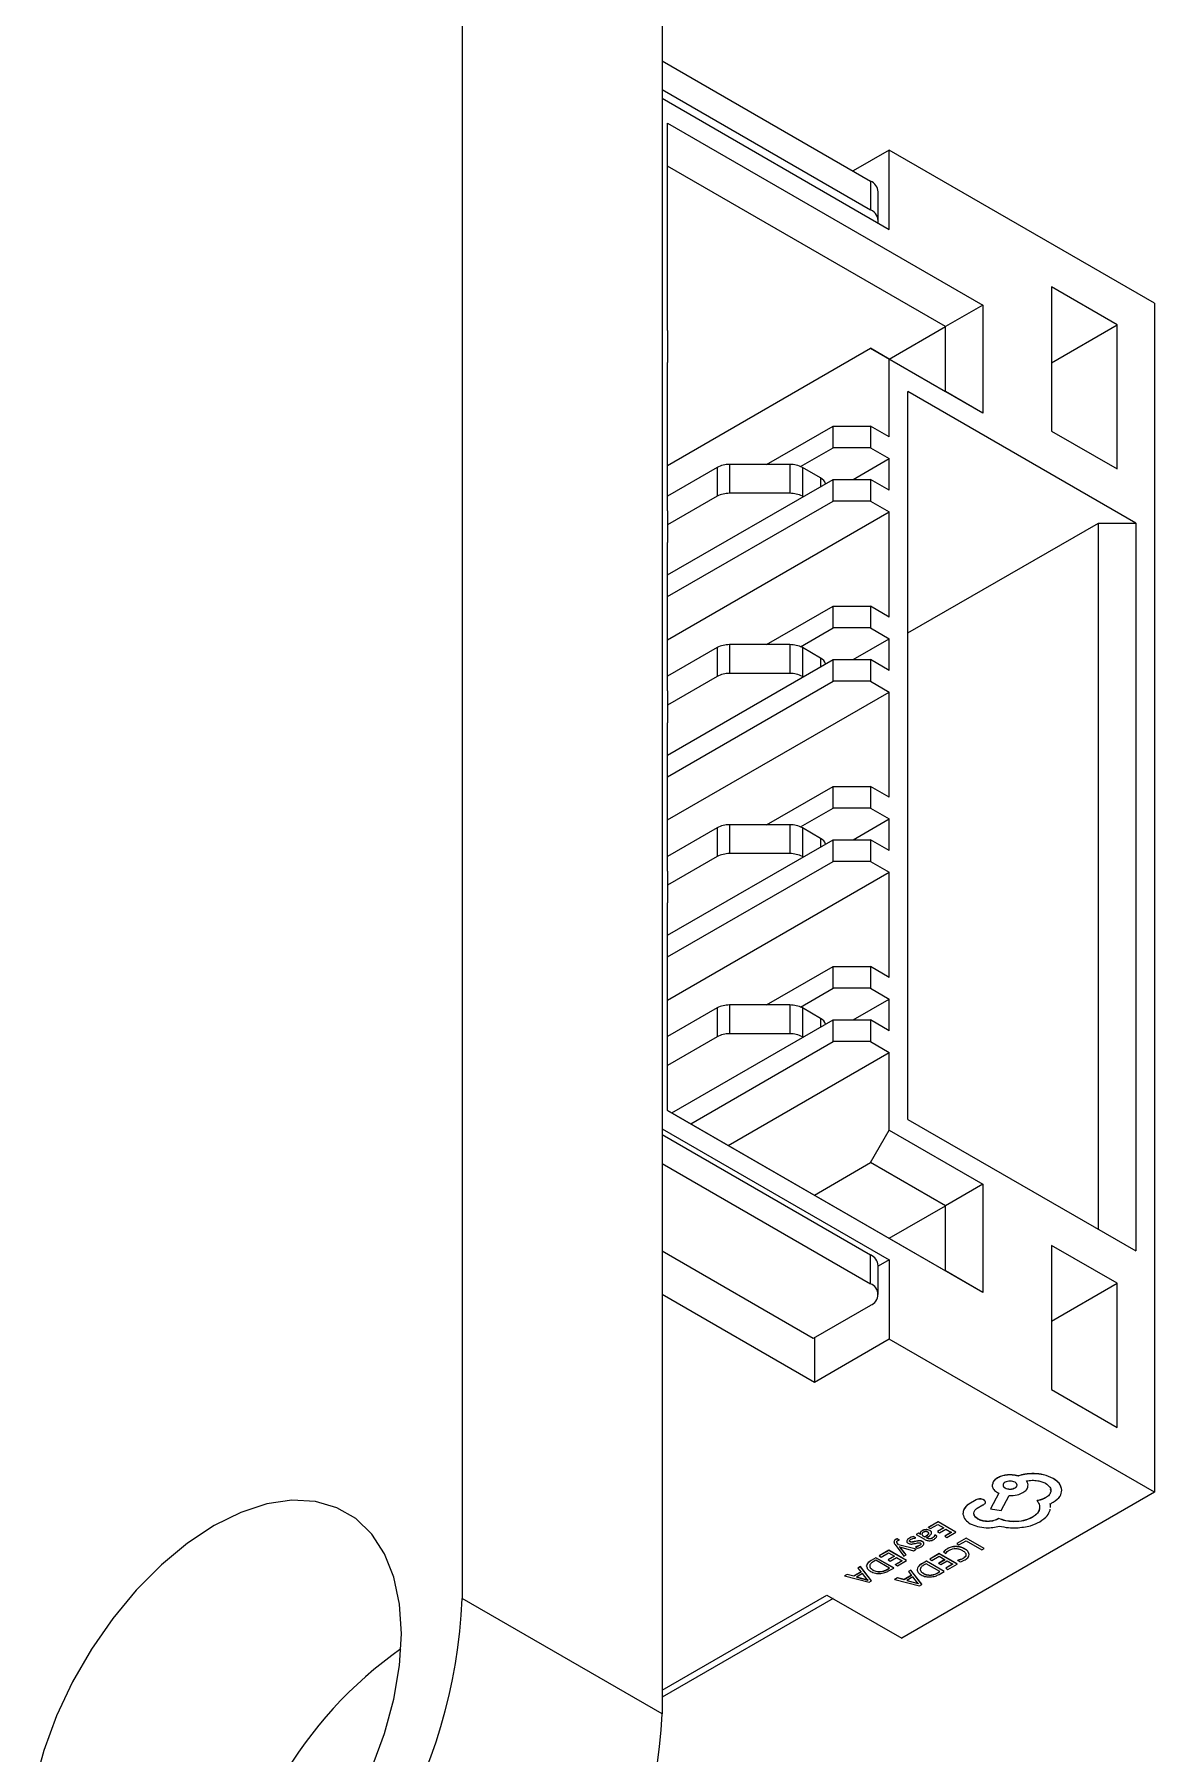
# Model space of a CAD drawing. Header units: millimetres. Extents: x 206 to 880, y 122 to 722.
# Drawn here: x 816.4 to 879.8, y 211.3 to 308.7 of the extents above; entities that cross this region are included whole.
import ezdxf

# ---------------------------------------------------------------- set-up
doc = ezdxf.new("R2010")
doc.units = ezdxf.units.MM

msp = doc.modelspace()

# ---------------------------------------------------------------- linework, layer by layer
at = {"color": 7, "linetype": 'Continuous', "lineweight": 25}
for p, q in [((840.624, 350.737), (840.624, 220.09)), ((851.938, 344.206), (851.938, 213.559)), ((851.938, 307.213), (863.745, 300.397)), ((851.938, 305.58), (863.745, 298.764)), ((851.938, 305.09), (864.805, 297.662)), ((852.254, 303.683), (870.108, 293.376)), ((852.254, 291.925), (852.254, 303.683)), ((864.805, 302.153), (862.754, 300.969)), ((864.805, 297.662), (864.805, 302.153)), ((879.831, 293.479), (864.805, 302.153)), ((867.987, 292.151), (852.254, 301.233)), ((863.745, 300.397), (863.745, 298.764)), ((864.184, 298.152), (864.184, 299.785)), ((877.71, 292.254), (873.998, 294.397)), ((873.998, 294.397), (873.998, 286.231)), ((870.108, 293.376), (867.987, 292.151)), ((870.108, 293.376), (870.108, 287.252)), ((879.831, 293.479), (879.831, 226.114)), ((873.998, 290.11), (877.71, 292.254)), ((877.71, 284.088), (877.71, 292.254)), ((852.254, 291.925), (852.254, 290.128)), ((864.805, 290.314), (867.987, 292.151)), ((867.987, 288.476), (867.987, 292.151)), ((852.254, 284.292), (863.745, 290.926)), ((864.805, 290.313), (863.745, 290.926)), ((863.745, 290.926), (867.987, 288.476)), ((864.805, 285.904), (864.805, 290.313)), ((870.108, 287.252), (864.805, 290.313)), ((852.254, 281.718), (852.254, 290.128)), ((865.866, 247.241), (865.866, 288.476)), ((878.771, 281.026), (865.866, 288.476)), ((870.108, 287.252), (867.987, 288.476)), ((857.857, 284.342), (861.623, 286.516)), ((861.623, 285.291), (861.623, 286.516)), ((861.623, 286.516), (863.745, 286.516)), ((863.745, 286.516), (863.745, 285.291)), ((864.805, 285.904), (863.745, 286.516)), ((873.998, 286.231), (877.71, 284.088)), ((859.778, 284.226), (861.623, 285.291)), ((863.745, 285.291), (861.623, 285.291)), ((862.754, 283.495), (864.805, 284.679)), ((863.745, 285.291), (864.805, 284.679)), ((864.805, 282.883), (864.805, 284.679)), ((855.055, 284.173), (852.254, 282.556)), ((852.254, 278.086), (861.623, 283.495)), ((855.055, 284.173), (855.055, 282.54)), ((855.762, 284.342), (855.762, 282.709)), ((859.176, 284.342), (855.762, 284.342)), ((859.176, 284.342), (859.176, 282.709)), ((859.883, 284.173), (859.883, 282.54)), ((860.916, 283.577), (859.883, 284.173)), ((860.916, 283.577), (860.916, 283.087)), ((861.623, 282.27), (861.623, 283.495)), ((861.623, 283.495), (863.745, 283.495)), ((863.745, 283.495), (863.745, 282.27)), ((864.805, 282.883), (863.745, 283.495)), ((855.055, 282.54), (852.254, 280.923)), ((859.176, 282.709), (855.762, 282.709)), ((859.926, 282.515), (859.883, 282.54)), ((852.254, 276.861), (861.623, 282.27)), ((852.254, 281.718), (852.254, 279.921)), ((852.254, 274.412), (864.805, 281.658)), ((863.745, 282.27), (861.623, 282.27)), ((863.745, 282.27), (864.805, 281.658)), ((864.805, 275.697), (864.805, 281.658)), ((865.866, 274.801), (876.649, 281.026)), ((876.649, 241.016), (876.649, 281.026)), ((876.649, 281.026), (878.771, 281.026)), ((878.771, 281.026), (878.771, 239.791)), ((852.254, 271.511), (852.254, 279.921)), ((857.857, 274.135), (861.623, 276.309)), ((861.623, 275.084), (861.623, 276.309)), ((861.623, 276.309), (863.745, 276.309)), ((863.745, 276.309), (863.745, 275.084)), ((864.805, 275.697), (863.745, 276.309)), ((859.778, 274.019), (861.623, 275.084)), ((863.745, 275.084), (861.623, 275.084)), ((863.745, 275.084), (864.805, 274.472)), ((855.055, 273.966), (852.254, 272.349)), ((855.055, 273.966), (855.055, 272.333)), ((855.762, 274.135), (855.762, 272.502)), ((859.176, 274.135), (855.762, 274.135)), ((859.176, 274.135), (859.176, 272.502)), ((859.883, 273.966), (859.883, 272.333)), ((860.916, 273.37), (859.883, 273.966)), ((862.754, 273.288), (864.805, 274.472)), ((864.805, 272.676), (864.805, 274.472)), ((852.254, 267.879), (861.623, 273.288)), ((860.916, 273.37), (860.916, 272.88)), ((861.623, 272.063), (861.623, 273.288)), ((861.623, 273.288), (863.745, 273.288)), ((863.745, 273.288), (863.745, 272.063)), ((864.805, 272.676), (863.745, 273.288)), ((855.055, 272.333), (852.254, 270.716)), ((852.254, 266.655), (861.623, 272.063)), ((859.176, 272.502), (855.762, 272.502)), ((859.926, 272.308), (859.883, 272.333)), ((863.745, 272.063), (861.623, 272.063)), ((863.745, 272.063), (864.805, 271.451)), ((852.254, 271.511), (852.254, 269.715)), ((852.254, 264.205), (864.805, 271.451)), ((864.805, 265.49), (864.805, 271.451)), ((852.254, 261.304), (852.254, 269.715)), ((857.857, 263.929), (861.623, 266.103)), ((861.623, 264.878), (861.623, 266.103)), ((861.623, 266.103), (863.745, 266.103)), ((863.745, 266.103), (863.745, 264.878)), ((864.805, 265.49), (863.745, 266.103)), ((859.778, 263.812), (861.623, 264.878)), ((863.745, 264.878), (861.623, 264.878)), ((862.754, 263.081), (864.805, 264.265)), ((863.745, 264.878), (864.805, 264.265)), ((864.805, 262.469), (864.805, 264.265)), ((855.055, 263.76), (852.254, 262.143)), ((852.254, 257.673), (861.623, 263.081)), ((855.055, 263.76), (855.055, 262.126)), ((855.762, 263.929), (855.762, 262.296)), ((859.176, 263.929), (855.762, 263.929)), ((859.176, 263.929), (859.176, 262.296)), ((859.883, 263.76), (859.883, 262.126)), ((860.916, 263.163), (859.883, 263.76)), ((860.916, 263.163), (860.916, 262.673)), ((861.623, 261.857), (861.623, 263.081)), ((861.623, 263.081), (863.745, 263.081)), ((863.745, 263.081), (863.745, 261.857)), ((864.805, 262.469), (863.745, 263.081)), ((855.055, 262.126), (852.254, 260.51)), ((859.176, 262.296), (855.762, 262.296)), ((859.926, 262.102), (859.883, 262.126)), ((852.254, 256.448), (861.623, 261.857)), ((852.254, 261.304), (852.254, 259.508)), ((852.254, 253.999), (864.805, 261.244)), ((863.745, 261.857), (861.623, 261.857)), ((863.745, 261.857), (864.805, 261.244)), ((864.805, 255.283), (864.805, 261.244)), ((852.254, 247.75), (852.254, 259.508)), ((857.857, 253.722), (861.623, 255.896)), ((861.623, 254.671), (861.623, 255.896)), ((861.623, 255.896), (863.745, 255.896)), ((863.745, 255.896), (863.745, 254.671)), ((864.805, 255.283), (863.745, 255.896)), ((859.778, 253.606), (861.623, 254.671)), ((863.745, 254.671), (861.623, 254.671)), ((863.745, 254.671), (864.805, 254.059)), ((855.055, 253.553), (852.254, 251.936)), ((855.055, 253.553), (855.055, 251.92)), ((855.762, 253.722), (855.762, 252.089)), ((859.176, 253.722), (855.762, 253.722)), ((859.176, 253.722), (859.176, 252.089)), ((859.883, 253.553), (859.883, 251.92)), ((860.916, 252.956), (859.883, 253.553)), ((862.754, 252.875), (864.805, 254.059)), ((864.805, 252.262), (864.805, 254.059)), ((852.5, 247.608), (861.623, 252.875)), ((860.916, 252.956), (860.916, 252.466)), ((861.623, 251.65), (861.623, 252.875)), ((861.623, 252.875), (863.745, 252.875)), ((863.745, 252.875), (863.745, 251.65)), ((864.805, 252.262), (863.745, 252.875)), ((855.055, 251.92), (852.254, 250.303)), ((853.561, 246.995), (861.623, 251.65)), ((859.176, 252.089), (855.762, 252.089)), ((859.926, 251.895), (859.883, 251.92)), ((863.745, 251.65), (861.623, 251.65)), ((863.745, 251.65), (864.805, 251.037)), ((855.682, 245.771), (864.805, 251.037)), ((864.805, 246.628), (864.805, 251.037)), ((870.108, 237.443), (852.254, 247.75)), ((852.254, 247.75), (867.987, 238.667)), ((851.938, 246.707), (864.805, 239.279)), ((863.745, 244.791), (864.805, 246.628)), ((864.805, 246.628), (870.108, 243.567)), ((865.866, 247.241), (878.771, 239.791)), ((851.938, 246.38), (863.745, 239.565)), ((851.938, 244.747), (863.745, 237.932)), ((860.562, 242.954), (863.745, 244.791)), ((867.987, 242.342), (863.745, 244.791)), ((870.108, 243.567), (867.987, 242.342)), ((870.108, 243.567), (870.108, 237.443)), ((864.805, 240.505), (867.987, 242.342)), ((867.987, 238.667), (867.987, 242.342)), ((860.492, 234.83), (851.938, 239.767)), ((877.71, 237.954), (873.998, 240.097)), ((873.998, 240.097), (873.998, 231.931)), ((863.745, 237.932), (863.745, 239.565)), ((864.805, 239.279), (864.184, 238.921)), ((864.184, 237.32), (864.184, 238.953)), ((864.805, 239.279), (864.805, 234.788)), ((870.108, 237.443), (867.987, 238.667)), ((873.998, 235.811), (877.71, 237.954)), ((877.71, 229.788), (877.71, 237.954)), ((860.563, 232.339), (851.938, 237.318)), ((863.745, 236.707), (860.492, 234.83)), ((860.563, 234.87), (860.563, 232.339)), ((864.805, 234.788), (860.563, 232.339)), ((879.831, 226.114), (864.805, 234.788)), ((873.998, 231.931), (877.71, 229.788)), ((870.932, 226.925), (870.932, 226.933)), ((872.099, 227.037), (872.099, 227.045)), ((873.015, 227.169), (873.015, 227.177)), ((879.831, 226.114), (865.512, 217.848)), ((871.001, 226.06), (870.532, 225.182)), ((871.004, 226.058), (870.532, 225.173)), ((870.932, 226.099), (871.004, 226.058)), ((871.927, 226.359), (871.927, 226.367)), ((874.096, 226.892), (874.096, 226.9)), ((874.575, 226.227), (874.575, 226.235)), ((869.73, 225.694), (869.308, 225.45)), ((869.73, 225.686), (869.308, 225.442)), ((869.308, 225.442), (869.308, 225.45)), ((869.73, 225.686), (869.73, 225.694)), ((869.787, 225.215), (870.109, 225.401)), ((870.159, 225.678), (870.159, 225.686)), ((870.532, 225.173), (870.532, 225.182)), ((870.532, 225.173), (871.133, 225.083)), ((871.133, 225.083), (871.591, 225.925)), ((873.173, 225.64), (873.173, 225.648)), ((873.659, 225.797), (873.659, 225.805)), ((873.917, 225.103), (873.924, 225.164)), ((867.571, 224.443), (867.029, 224.131)), ((867.571, 224.435), (867.029, 224.123)), ((867.029, 224.123), (867.029, 224.131)), ((867.029, 224.123), (867.144, 224.056)), ((867.144, 224.056), (867.555, 224.294)), ((867.887, 224.102), (867.534, 223.899)), ((867.894, 224.098), (867.534, 223.891)), ((867.555, 224.294), (867.894, 224.098)), ((867.571, 224.435), (867.571, 224.443)), ((868.577, 223.862), (867.571, 224.443)), ((868.577, 223.854), (867.571, 224.435)), ((867.649, 223.824), (868.009, 224.032)), ((868.009, 224.032), (868.332, 223.846)), ((869.83, 224.595), (869.83, 224.603)), ((871.004, 224.636), (870.947, 224.603)), ((871.004, 224.628), (870.947, 224.595)), ((870.947, 224.595), (870.947, 224.603)), ((871.004, 224.628), (871.004, 224.636)), ((872.901, 224.69), (872.901, 224.698)), ((865.136, 223.155), (865.638, 222.489)), ((865.163, 223.436), (865.163, 223.444)), ((865.253, 223.246), (865.253, 223.254)), ((865.328, 223.147), (865.253, 223.254)), ((865.328, 223.139), (865.253, 223.246)), ((865.254, 223.477), (865.254, 223.485)), ((865.367, 223.421), (865.254, 223.485)), ((865.367, 223.412), (865.254, 223.477)), ((865.328, 223.139), (865.328, 223.147)), ((866.328, 222.896), (865.328, 223.147)), ((866.328, 222.888), (865.328, 223.139)), ((865.367, 223.412), (865.367, 223.421)), ((865.796, 223.372), (865.794, 223.351)), ((865.796, 223.364), (865.794, 223.343)), ((865.796, 223.364), (865.796, 223.372)), ((865.948, 223.518), (865.948, 223.526)), ((865.987, 223.309), (865.987, 223.318)), ((866.088, 223.289), (866.088, 223.297)), ((866.185, 223.606), (866.185, 223.614)), ((866.315, 223.539), (866.185, 223.614)), ((866.315, 223.531), (866.185, 223.606)), ((866.284, 223.328), (866.284, 223.336)), ((866.315, 223.531), (866.315, 223.539)), ((866.457, 223.8), (866.331, 223.728)), ((866.457, 223.792), (866.331, 223.719)), ((866.331, 223.719), (866.331, 223.728)), ((866.331, 223.719), (866.793, 223.452)), ((866.457, 223.792), (866.457, 223.8)), ((866.568, 223.736), (866.457, 223.8)), ((866.568, 223.728), (866.457, 223.792)), ((866.525, 223.1), (866.525, 223.109)), ((866.535, 223.362), (866.535, 223.37)), ((866.571, 223.738), (866.568, 223.736)), ((866.568, 223.728), (866.568, 223.736)), ((866.571, 223.73), (866.568, 223.728)), ((866.656, 223.74), (866.656, 223.748)), ((866.664, 223.931), (866.664, 223.939)), ((866.684, 223.317), (866.684, 223.325)), ((866.749, 223.624), (866.749, 223.632)), ((866.749, 223.632), (866.818, 223.592)), ((866.749, 223.624), (866.818, 223.584)), ((866.818, 223.592), (866.963, 223.702)), ((866.818, 223.584), (866.963, 223.694)), ((866.818, 223.584), (866.818, 223.592)), ((866.886, 223.994), (866.886, 224.003)), ((866.914, 223.528), (867.097, 223.669)), ((866.963, 223.694), (866.963, 223.702)), ((867.041, 223.79), (867.041, 223.791)), ((867.101, 223.942), (867.101, 223.95)), ((867.236, 223.511), (867.236, 223.519)), ((867.384, 223.697), (867.384, 223.705)), ((867.507, 223.635), (867.384, 223.705)), ((867.507, 223.626), (867.384, 223.697)), ((867.507, 223.626), (867.507, 223.635)), ((867.534, 223.891), (867.534, 223.899)), ((867.534, 223.891), (867.649, 223.824)), ((868.324, 223.85), (867.943, 223.63)), ((868.332, 223.846), (867.943, 223.622)), ((867.943, 223.622), (867.943, 223.63)), ((867.943, 223.622), (868.059, 223.555)), ((868.059, 223.555), (868.577, 223.854)), ((868.577, 223.854), (868.577, 223.862)), ((868.587, 223.039), (868.587, 223.047)), ((869.168, 223.521), (868.637, 223.215)), ((869.168, 223.513), (868.637, 223.207)), ((868.637, 223.207), (868.637, 223.215)), ((868.637, 223.207), (868.751, 223.141)), ((868.751, 223.141), (869.152, 223.372)), ((869.152, 223.372), (870.044, 222.857)), ((869.168, 223.513), (869.168, 223.521)), ((870.174, 222.94), (869.168, 223.521)), ((870.174, 222.932), (869.168, 223.513)), ((864.051, 222.412), (863.774, 222.252)), ((864.051, 222.403), (863.774, 222.244)), ((863.774, 222.244), (863.774, 222.252)), ((864.036, 222.262), (863.89, 222.178)), ((864.812, 221.814), (864.036, 222.262)), ((864.051, 222.403), (864.051, 222.412)), ((865.058, 221.83), (864.051, 222.412)), ((865.058, 221.822), (864.051, 222.403)), ((864.783, 222.834), (864.241, 222.521)), ((864.783, 222.826), (864.241, 222.513)), ((864.241, 222.513), (864.241, 222.521)), ((864.241, 222.513), (864.356, 222.447)), ((864.356, 222.447), (864.768, 222.684)), ((865.099, 222.493), (864.746, 222.289)), ((865.106, 222.489), (864.746, 222.281)), ((864.746, 222.281), (864.746, 222.289)), ((864.746, 222.281), (864.861, 222.215)), ((864.768, 222.684), (865.106, 222.489)), ((864.783, 222.826), (864.783, 222.834)), ((865.789, 222.253), (864.783, 222.834)), ((865.789, 222.245), (864.783, 222.826)), ((864.861, 222.215), (865.221, 222.422)), ((865.537, 222.241), (865.155, 222.02)), ((865.544, 222.236), (865.155, 222.012)), ((865.221, 222.422), (865.544, 222.236)), ((865.271, 221.945), (865.789, 222.245)), ((865.38, 223.033), (865.384, 223.035)), ((865.384, 223.035), (865.458, 223.01)), ((865.423, 222.99), (865.423, 222.999)), ((865.768, 222.573), (865.423, 222.999)), ((865.768, 222.565), (865.423, 222.99)), ((865.458, 223.01), (866.187, 222.806)), ((865.638, 222.489), (865.768, 222.565)), ((865.768, 222.565), (865.768, 222.573)), ((865.789, 222.245), (865.789, 222.253)), ((866.187, 222.806), (866.328, 222.888)), ((866.29, 223.025), (866.29, 223.033)), ((866.29, 223.025), (866.412, 222.954)), ((866.328, 222.888), (866.328, 222.896)), ((866.909, 222.217), (866.632, 222.058)), ((866.909, 222.209), (866.632, 222.049)), ((866.894, 222.068), (866.747, 221.984)), ((867.67, 221.62), (866.894, 222.068)), ((866.909, 222.209), (866.909, 222.217)), ((867.915, 221.636), (866.909, 222.217)), ((867.915, 221.628), (866.909, 222.209)), ((867.64, 222.64), (867.099, 222.327)), ((867.64, 222.632), (867.099, 222.319)), ((867.099, 222.319), (867.099, 222.327)), ((867.099, 222.319), (867.214, 222.253)), ((867.214, 222.253), (867.625, 222.49)), ((867.957, 222.299), (867.604, 222.095)), ((867.964, 222.295), (867.604, 222.087)), ((867.604, 222.087), (867.604, 222.095)), ((867.604, 222.087), (867.719, 222.02)), ((867.625, 222.49), (867.964, 222.295)), ((867.64, 222.632), (867.64, 222.64)), ((868.647, 222.059), (867.64, 222.64)), ((868.647, 222.05), (867.64, 222.632)), ((867.719, 222.02), (868.079, 222.228)), ((867.883, 222.724), (867.883, 222.732)), ((867.883, 222.724), (868.008, 222.652)), ((868.079, 222.228), (868.401, 222.042)), ((868.104, 222.919), (868.104, 222.927)), ((868.688, 222.259), (868.688, 222.267)), ((868.688, 222.259), (868.824, 222.181)), ((868.985, 222.362), (868.985, 222.37)), ((869.08, 222.903), (869.08, 222.912)), ((869.326, 222.594), (869.326, 222.602)), ((870.044, 222.857), (870.174, 222.932)), ((870.174, 222.932), (870.174, 222.94)), ((862.413, 221.466), (862.27, 221.383)), ((862.413, 221.458), (862.27, 221.375)), ((862.27, 221.375), (862.27, 221.383)), ((862.27, 221.375), (863.66, 221.015)), ((862.413, 221.458), (862.413, 221.466)), ((862.792, 221.367), (862.413, 221.466)), ((862.792, 221.358), (862.413, 221.458)), ((863.206, 221.606), (862.792, 221.367)), ((863.211, 221.6), (862.792, 221.358)), ((862.792, 221.358), (862.792, 221.367)), ((863.283, 221.511), (862.945, 221.316)), ((862.945, 221.316), (863.516, 221.162)), ((862.955, 221.321), (863.516, 221.17)), ((863.176, 221.906), (863.032, 221.823)), ((863.176, 221.898), (863.032, 221.815)), ((863.032, 221.815), (863.032, 221.823)), ((863.032, 221.815), (863.211, 221.6)), ((863.176, 221.898), (863.176, 221.906)), ((863.799, 221.104), (863.176, 221.906)), ((863.799, 221.096), (863.176, 221.898)), ((863.551, 221.182), (863.283, 221.511)), ((863.516, 221.162), (863.516, 221.17)), ((863.524, 221.937), (863.524, 221.945)), ((863.602, 221.13), (863.602, 221.135)), ((863.602, 221.13), (863.605, 221.132)), ((863.66, 221.015), (863.799, 221.096)), ((863.799, 221.096), (863.799, 221.104)), ((863.881, 221.713), (863.881, 221.721)), ((864.275, 221.613), (864.275, 221.621)), ((864.66, 221.734), (864.805, 221.818)), ((864.66, 221.726), (864.812, 221.814)), ((864.66, 221.726), (864.66, 221.734)), ((864.771, 221.657), (865.058, 221.822)), ((865.058, 221.822), (865.058, 221.83)), ((865.271, 221.272), (865.128, 221.189)), ((865.271, 221.264), (865.128, 221.181)), ((865.128, 221.181), (865.128, 221.189)), ((865.128, 221.181), (866.518, 220.821)), ((865.155, 222.012), (865.155, 222.02)), ((865.155, 222.012), (865.271, 221.945)), ((865.271, 221.264), (865.271, 221.272)), ((865.649, 221.172), (865.271, 221.272)), ((865.649, 221.164), (865.271, 221.264)), ((866.064, 221.412), (865.649, 221.172)), ((866.068, 221.406), (865.649, 221.164)), ((865.649, 221.164), (865.649, 221.172)), ((866.141, 221.317), (865.803, 221.122)), ((865.803, 221.122), (866.374, 220.968)), ((865.813, 221.127), (866.374, 220.976)), ((866.033, 221.712), (865.89, 221.629)), ((866.033, 221.704), (865.89, 221.621)), ((865.89, 221.621), (865.89, 221.629)), ((865.89, 221.621), (866.068, 221.406)), ((866.033, 221.704), (866.033, 221.712)), ((866.657, 220.91), (866.033, 221.712)), ((866.657, 220.901), (866.033, 221.704)), ((866.409, 220.988), (866.141, 221.317)), ((866.382, 221.742), (866.382, 221.751)), ((866.632, 222.049), (866.632, 222.058)), ((866.738, 221.519), (866.738, 221.527)), ((867.132, 221.419), (867.132, 221.427)), ((867.518, 221.54), (867.663, 221.624)), ((867.518, 221.532), (867.67, 221.62)), ((867.518, 221.532), (867.518, 221.54)), ((867.628, 221.462), (867.915, 221.628)), ((867.915, 221.628), (867.915, 221.636)), ((868.394, 222.046), (868.013, 221.826)), ((868.401, 222.042), (868.013, 221.818)), ((868.013, 221.818), (868.013, 221.826)), ((868.013, 221.818), (868.128, 221.751)), ((868.128, 221.751), (868.647, 222.05)), ((868.647, 222.05), (868.647, 222.059)), ((851.938, 214.91), (861.27, 220.297)), ((861.27, 220.297), (865.512, 217.848)), ((866.374, 220.968), (866.374, 220.976)), ((866.46, 220.936), (866.46, 220.941)), ((866.46, 220.936), (866.463, 220.938)), ((866.518, 220.821), (866.657, 220.901)), ((866.657, 220.901), (866.657, 220.91)), ((851.938, 213.559), (840.624, 220.09)), ((861.623, 220.093), (851.938, 214.503))]:
    msp.add_line(p, q, dxfattribs=at)
at = {"color": 7, "linetype": 'Continuous', "lineweight": 25, "flags": 128}
for points in [[(837.178, 218.101), (837.07, 219.782), (836.749, 221.304), (836.22, 222.636), (835.495, 223.751), (834.588, 224.626), (833.518, 225.244), (832.306, 225.592), (830.978, 225.663), (829.56, 225.455), (828.081, 224.973), (826.572, 224.226), (825.062, 223.23), (823.583, 222.005), (822.166, 220.575), (820.837, 218.971), (819.626, 217.225), (818.556, 215.371), (817.649, 213.449), (816.924, 211.496), (816.395, 209.553)], [(835.495, 210.507), (836.22, 212.459), (836.749, 214.402), (837.07, 216.295), (837.178, 218.101)]]:
    msp.add_lwpolyline(points, dxfattribs=at)
at = {"color": 7, "linetype": 'Continuous', "lineweight": 25}
for centre, radius, start, end in [((863.433, 299.71), 0.754, 5.6948, 65.62534), ((863.493, 298.129), 0.684, 351.63345, 68.36633), ((855.733, 282.9), 1.443, 88.8559, 118.04024), ((859.205, 282.9), 1.443, 61.95976, 91.1441), ((860.685, 283.091), 0.538, 17.2097, 64.55298), ((855.733, 281.266), 1.443, 88.8559, 118.04024), ((859.205, 281.266), 1.443, 61.95976, 91.1441), ((855.733, 272.693), 1.443, 88.8559, 118.04024), ((859.205, 272.693), 1.443, 61.95976, 91.1441), ((860.685, 272.884), 0.538, 17.2097, 64.55298), ((855.733, 271.06), 1.443, 88.8559, 118.04024), ((859.205, 271.06), 1.443, 61.95976, 91.1441), ((855.733, 262.486), 1.443, 88.8559, 118.04024), ((859.205, 262.486), 1.443, 61.95976, 91.1441), ((860.685, 262.677), 0.538, 17.2097, 64.55298), ((855.733, 260.853), 1.443, 88.8559, 118.04024), ((859.205, 260.853), 1.443, 61.95976, 91.1441), ((855.733, 252.279), 1.443, 88.8559, 118.04024), ((859.205, 252.279), 1.443, 61.95976, 91.1441), ((860.685, 252.47), 0.538, 17.2097, 64.55298), ((855.733, 250.646), 1.443, 88.8559, 118.04024), ((859.205, 250.646), 1.443, 61.95976, 91.1441), ((863.433, 238.878), 0.754, 5.6948, 65.62534), ((863.512, 237.32), 0.655, 290.78342, 69.21658), ((810.115, 221.479), 30.541, 302.60548, 357.39452), ((850.572, 198.123), 23.358, 125.06229, 174.94308), ((821.429, 214.947), 30.541, 302.60548, 357.39452)]:
    msp.add_arc(centre, radius, start, end, dxfattribs=at)
for points, knots in [([(870.932, 226.933), (870.832, 226.865), (870.687, 226.767), (870.675, 226.642), (870.671, 226.604)], [0, 0, 0, 0, 0.697515, 1, 1, 1, 1]), ([(872.099, 227.045), (871.989, 227.069), (871.77, 227.118), (871.437, 227.102), (871.149, 227.04), (871.005, 226.969), (870.932, 226.933)], [0, 0, 0, 0, 0.277909, 0.553175, 0.772919, 1, 1, 1, 1]), ([(872.099, 227.037), (871.989, 227.061), (871.77, 227.11), (871.437, 227.094), (871.149, 227.032), (871.005, 226.961), (870.932, 226.925)], [0, 0, 0, 0, 0.277909, 0.553175, 0.772919, 1, 1, 1, 1]), ([(873.015, 227.177), (872.834, 227.173), (872.511, 227.167), (872.225, 227.082), (872.099, 227.045)], [0, 0, 0, 0, 0.560871, 1, 1, 1, 1]), ([(873.015, 227.169), (872.834, 227.165), (872.511, 227.158), (872.225, 227.074), (872.099, 227.037)], [0, 0, 0, 0, 0.560871, 1, 1, 1, 1]), ([(874.096, 226.9), (873.917, 226.983), (873.598, 227.131), (873.194, 227.163), (873.015, 227.177)], [0, 0, 0, 0, 0.557939, 1, 1, 1, 1]), ([(874.096, 226.892), (873.917, 226.975), (873.598, 227.123), (873.194, 227.155), (873.015, 227.169)], [0, 0, 0, 0, 0.557939, 1, 1, 1, 1]), ([(870.932, 226.925), (870.84, 226.856), (870.658, 226.719), (870.617, 226.474), (870.708, 226.258), (870.857, 226.153), (870.932, 226.099)], [0, 0, 0, 0, 0.283316, 0.558049, 0.775434, 1, 1, 1, 1]), ([(871.261, 226.551), (871.258, 226.543), (871.244, 226.506), (871.277, 226.439), (871.362, 226.363), (871.496, 226.312), (871.65, 226.295), (871.806, 226.312), (871.886, 226.349), (871.927, 226.367)], [0, 0, 0, 0, 0.043042, 0.199817, 0.360158, 0.52514, 0.682884, 0.839659, 1, 1, 1, 1]), ([(871.369, 226.682), (871.336, 226.657), (871.27, 226.61), (871.244, 226.519), (871.274, 226.431), (871.362, 226.354), (871.496, 226.303), (871.65, 226.287), (871.806, 226.304), (871.886, 226.341), (871.927, 226.359)], [0, 0, 0, 0, 0.128923, 0.252192, 0.374703, 0.5, 0.628924, 0.752192, 0.874703, 1, 1, 1, 1]), ([(871.927, 226.359), (871.96, 226.383), (872.024, 226.43), (872.052, 226.519), (872.024, 226.608), (871.935, 226.686), (871.801, 226.737), (871.646, 226.754), (871.491, 226.737), (871.41, 226.7), (871.369, 226.682)], [0, 0, 0, 0, 0.125297, 0.247808, 0.371076, 0.5, 0.628924, 0.752192, 0.874703, 1, 1, 1, 1]), ([(871.591, 225.925), (871.752, 225.93), (872.045, 225.94), (872.269, 226.047), (872.371, 226.095)], [0, 0, 0, 0, 0.54889, 1, 1, 1, 1]), ([(871.927, 226.367), (871.959, 226.391), (872.021, 226.437), (872.052, 226.506), (872.038, 226.543), (872.035, 226.551)], [0, 0, 0, 0, 0.445196, 0.880491, 1, 1, 1, 1]), ([(872.371, 226.095), (872.446, 226.148), (872.594, 226.253), (872.671, 226.439), (872.665, 226.61), (872.603, 226.707), (872.571, 226.756)], [0, 0, 0, 0, 0.28669, 0.564822, 0.782131, 1, 1, 1, 1]), ([(872.571, 226.756), (872.676, 226.773), (872.886, 226.806), (873.192, 226.784), (873.458, 226.723), (873.592, 226.657), (873.659, 226.624)], [0, 0, 0, 0, 0.276785, 0.552833, 0.772739, 1, 1, 1, 1]), ([(872.651, 226.602), (872.651, 226.606), (872.649, 226.663), (872.608, 226.716), (872.571, 226.764)], [0, 0, 0, 0, 0.08441, 1, 1, 1, 1]), ([(873.659, 226.624), (873.752, 226.554), (873.934, 226.417), (873.975, 226.173), (873.883, 225.956), (873.735, 225.851), (873.659, 225.797)], [0, 0, 0, 0, 0.283316, 0.558049, 0.775434, 1, 1, 1, 1]), ([(873.921, 226.302), (873.936, 226.256), (873.973, 226.145), (873.879, 225.964), (873.733, 225.859), (873.659, 225.805)], [0, 0, 0, 0, 0.255749, 0.621829, 1, 1, 1, 1]), ([(874.575, 226.235), (874.547, 226.374), (874.496, 226.624), (874.219, 226.816), (874.096, 226.9)], [0, 0, 0, 0, 0.557202, 1, 1, 1, 1]), ([(874.575, 226.227), (874.547, 226.366), (874.496, 226.616), (874.219, 226.807), (874.096, 226.892)], [0, 0, 0, 0, 0.557202, 1, 1, 1, 1]), ([(874.096, 225.554), (874.248, 225.664), (874.521, 225.864), (874.559, 226.115), (874.575, 226.227)], [0, 0, 0, 0, 0.556227, 1, 1, 1, 1]), ([(869.308, 225.45), (869.197, 225.355), (868.999, 225.183), (868.985, 224.979), (868.978, 224.888)], [0, 0, 0, 0, 0.557617, 1, 1, 1, 1]), ([(869.308, 225.442), (869.197, 225.347), (868.999, 225.175), (868.985, 224.971), (868.978, 224.88)], [0, 0, 0, 0, 0.557617, 1, 1, 1, 1]), ([(869.83, 224.595), (869.76, 224.646), (869.623, 224.747), (869.58, 224.928), (869.634, 225.09), (869.736, 225.173), (869.787, 225.215)], [0, 0, 0, 0, 0.283961, 0.558121, 0.774973, 1, 1, 1, 1]), ([(870.159, 225.686), (870.124, 225.701), (870.053, 225.733), (869.928, 225.741), (869.815, 225.729), (869.759, 225.706), (869.73, 225.694)], [0, 0, 0, 0, 0.281447, 0.55884, 0.777519, 1, 1, 1, 1]), ([(870.159, 225.678), (870.124, 225.693), (870.053, 225.724), (869.928, 225.733), (869.815, 225.721), (869.759, 225.698), (869.73, 225.686)], [0, 0, 0, 0, 0.281447, 0.55884, 0.777519, 1, 1, 1, 1]), ([(870.109, 225.401), (870.119, 225.404), (870.136, 225.411), (870.152, 225.418), (870.159, 225.421)], [0, 0, 0, 0, 0.560796, 1, 1, 1, 1]), ([(870.242, 225.539), (870.246, 225.551), (870.256, 225.583), (870.227, 225.637), (870.182, 225.669), (870.159, 225.686)], [0, 0, 0, 0, 0.22285, 0.605536, 1, 1, 1, 1]), ([(870.159, 225.421), (870.188, 225.443), (870.244, 225.485), (870.257, 225.561), (870.229, 225.628), (870.183, 225.661), (870.159, 225.678)], [0, 0, 0, 0, 0.283042, 0.558142, 0.775723, 1, 1, 1, 1]), ([(873.173, 225.64), (873.231, 225.551), (873.347, 225.372), (873.312, 225.103), (873.163, 224.867), (872.989, 224.75), (872.901, 224.69)], [0, 0, 0, 0, 0.277461, 0.551779, 0.771142, 1, 1, 1, 1]), ([(873.311, 225.366), (873.314, 225.275), (873.318, 225.108), (873.161, 224.875), (872.989, 224.758), (872.901, 224.698)], [0, 0, 0, 0, 0.371537, 0.679111, 1, 1, 1, 1]), ([(873.659, 225.805), (873.576, 225.765), (873.431, 225.695), (873.25, 225.663), (873.173, 225.648)], [0, 0, 0, 0, 0.569438, 1, 1, 1, 1]), ([(873.659, 225.797), (873.576, 225.757), (873.431, 225.687), (873.25, 225.654), (873.173, 225.64)], [0, 0, 0, 0, 0.569438, 1, 1, 1, 1]), ([(873.337, 224.446), (873.494, 224.556), (873.774, 224.75), (873.874, 224.996), (873.917, 225.103)], [0, 0, 0, 0, 0.56138, 1, 1, 1, 1]), ([(873.917, 225.467), (873.952, 225.482), (874.014, 225.509), (874.071, 225.54), (874.096, 225.554)], [0, 0, 0, 0, 0.560098, 1, 1, 1, 1]), ([(873.934, 225.255), (873.937, 225.275), (873.948, 225.348), (873.93, 225.421), (873.917, 225.475)], [0, 0, 0, 0, 0.263818, 1, 1, 1, 1]), ([(873.934, 225.247), (873.937, 225.267), (873.948, 225.34), (873.93, 225.413), (873.917, 225.467)], [0, 0, 0, 0, 0.263818, 1, 1, 1, 1]), ([(868.978, 224.88), (869.009, 224.765), (869.062, 224.561), (869.292, 224.404), (869.394, 224.335)], [0, 0, 0, 0, 0.560121, 1, 1, 1, 1]), ([(869.394, 224.335), (869.526, 224.275), (869.788, 224.157), (870.249, 224.101), (870.677, 224.114), (870.918, 224.173), (871.04, 224.202)], [0, 0, 0, 0, 0.281479, 0.558611, 0.777607, 1, 1, 1, 1]), ([(869.83, 224.603), (869.754, 224.654), (869.647, 224.725), (869.631, 224.817), (869.626, 224.844)], [0, 0, 0, 0, 0.706295, 1, 1, 1, 1]), ([(870.947, 224.603), (870.853, 224.561), (870.668, 224.479), (870.337, 224.461), (870.045, 224.502), (869.903, 224.569), (869.83, 224.603)], [0, 0, 0, 0, 0.283534, 0.557975, 0.775205, 1, 1, 1, 1]), ([(870.947, 224.595), (870.853, 224.553), (870.668, 224.471), (870.337, 224.452), (870.045, 224.494), (869.903, 224.561), (869.83, 224.595)], [0, 0, 0, 0, 0.283534, 0.557975, 0.775205, 1, 1, 1, 1]), ([(872.901, 224.698), (872.744, 224.627), (872.435, 224.488), (871.885, 224.443), (871.39, 224.491), (871.133, 224.588), (871.004, 224.636)], [0, 0, 0, 0, 0.284476, 0.560431, 0.77786, 1, 1, 1, 1]), ([(872.901, 224.69), (872.744, 224.619), (872.435, 224.48), (871.885, 224.435), (871.39, 224.483), (871.133, 224.579), (871.004, 224.628)], [0, 0, 0, 0, 0.284476, 0.560431, 0.77786, 1, 1, 1, 1]), ([(871.04, 224.202), (871.211, 224.166), (871.519, 224.1), (871.847, 224.099), (871.992, 224.099)], [0, 0, 0, 0, 0.556897, 1, 1, 1, 1]), ([(871.992, 224.099), (872.274, 224.126), (872.777, 224.175), (873.166, 224.363), (873.337, 224.446)], [0, 0, 0, 0, 0.560447, 1, 1, 1, 1]), ([(865.163, 223.444), (865.137, 223.425), (865.084, 223.386), (865.067, 223.33), (865.075, 223.3), (865.076, 223.296)], [0, 0, 0, 0, 0.449176, 0.91805, 1, 1, 1, 1]), ([(865.163, 223.436), (865.136, 223.417), (865.082, 223.378), (865.067, 223.303), (865.087, 223.228), (865.119, 223.181), (865.136, 223.155)], [0, 0, 0, 0, 0.242258, 0.495139, 0.726622, 1, 1, 1, 1]), ([(865.254, 223.485), (865.237, 223.479), (865.204, 223.467), (865.176, 223.452), (865.163, 223.444)], [0, 0, 0, 0, 0.522339, 1, 1, 1, 1]), ([(865.254, 223.477), (865.237, 223.471), (865.204, 223.459), (865.176, 223.444), (865.163, 223.436)], [0, 0, 0, 0, 0.522339, 1, 1, 1, 1]), ([(865.253, 223.246), (865.244, 223.261), (865.228, 223.288), (865.228, 223.326), (865.247, 223.357), (865.269, 223.372), (865.281, 223.379)], [0, 0, 0, 0, 0.321194, 0.592797, 0.792541, 1, 1, 1, 1]), ([(865.253, 223.254), (865.243, 223.269), (865.228, 223.292), (865.231, 223.316), (865.232, 223.324)], [0, 0, 0, 0, 0.639024, 1, 1, 1, 1]), ([(865.281, 223.379), (865.295, 223.387), (865.321, 223.4), (865.352, 223.408), (865.367, 223.412)], [0, 0, 0, 0, 0.542056, 1, 1, 1, 1]), ([(865.792, 223.324), (865.792, 223.323), (865.79, 223.309), (865.808, 223.273), (865.846, 223.245), (865.87, 223.228)], [0, 0, 0, 0, 0.021508, 0.39334, 1, 1, 1, 1]), ([(865.948, 223.526), (865.906, 223.499), (865.835, 223.454), (865.807, 223.396), (865.796, 223.372)], [0, 0, 0, 0, 0.5931, 1, 1, 1, 1]), ([(865.948, 223.518), (865.906, 223.491), (865.835, 223.446), (865.807, 223.388), (865.796, 223.364)], [0, 0, 0, 0, 0.5931, 1, 1, 1, 1]), ([(865.87, 223.228), (865.897, 223.214), (865.944, 223.191), (866.005, 223.186), (866.031, 223.183)], [0, 0, 0, 0, 0.572606, 1, 1, 1, 1]), ([(866.185, 223.614), (866.138, 223.603), (866.05, 223.581), (865.98, 223.544), (865.948, 223.526)], [0, 0, 0, 0, 0.535911, 1, 1, 1, 1]), ([(866.185, 223.606), (866.138, 223.595), (866.05, 223.573), (865.98, 223.535), (865.948, 223.518)], [0, 0, 0, 0, 0.535911, 1, 1, 1, 1]), ([(865.987, 223.309), (865.977, 223.316), (865.957, 223.33), (865.946, 223.356), (865.954, 223.386), (865.986, 223.419), (866.02, 223.44), (866.038, 223.451)], [0, 0, 0, 0, 0.16617, 0.317863, 0.479198, 0.70885, 1, 1, 1, 1]), ([(865.987, 223.318), (865.977, 223.325), (865.957, 223.338), (865.946, 223.36), (865.95, 223.372), (865.952, 223.376)], [0, 0, 0, 0, 0.419892, 0.803202, 1, 1, 1, 1]), ([(866.088, 223.297), (866.077, 223.297), (866.057, 223.296), (866.02, 223.302), (866, 223.312), (865.987, 223.318)], [0, 0, 0, 0, 0.288352, 0.560641, 1, 1, 1, 1]), ([(866.088, 223.289), (866.077, 223.288), (866.057, 223.288), (866.02, 223.294), (866, 223.303), (865.987, 223.309)], [0, 0, 0, 0, 0.288352, 0.560641, 1, 1, 1, 1]), ([(866.031, 223.183), (866.05, 223.184), (866.092, 223.184), (866.179, 223.197), (866.244, 223.213), (866.287, 223.223)], [0, 0, 0, 0, 0.211881, 0.474285, 1, 1, 1, 1]), ([(866.038, 223.451), (866.083, 223.473), (866.165, 223.512), (866.269, 223.525), (866.315, 223.531)], [0, 0, 0, 0, 0.549511, 1, 1, 1, 1]), ([(866.284, 223.336), (866.242, 223.325), (866.179, 223.308), (866.111, 223.3), (866.088, 223.297)], [0, 0, 0, 0, 0.667818, 1, 1, 1, 1]), ([(866.284, 223.328), (866.242, 223.316), (866.179, 223.299), (866.111, 223.291), (866.088, 223.289)], [0, 0, 0, 0, 0.667818, 1, 1, 1, 1]), ([(866.535, 223.37), (866.517, 223.371), (866.477, 223.372), (866.391, 223.36), (866.327, 223.346), (866.284, 223.336)], [0, 0, 0, 0, 0.204051, 0.464555, 1, 1, 1, 1]), ([(866.535, 223.362), (866.517, 223.363), (866.477, 223.364), (866.391, 223.352), (866.327, 223.338), (866.284, 223.328)], [0, 0, 0, 0, 0.204051, 0.464555, 1, 1, 1, 1]), ([(866.287, 223.223), (866.327, 223.234), (866.387, 223.249), (866.45, 223.256), (866.471, 223.258)], [0, 0, 0, 0, 0.676699, 1, 1, 1, 1]), ([(866.525, 223.109), (866.485, 223.089), (866.416, 223.054), (866.328, 223.039), (866.29, 223.033)], [0, 0, 0, 0, 0.567156, 1, 1, 1, 1]), ([(866.525, 223.1), (866.485, 223.081), (866.416, 223.046), (866.328, 223.031), (866.29, 223.025)], [0, 0, 0, 0, 0.567156, 1, 1, 1, 1]), ([(866.471, 223.258), (866.49, 223.258), (866.526, 223.256), (866.553, 223.242), (866.565, 223.236)], [0, 0, 0, 0, 0.533014, 1, 1, 1, 1]), ([(866.597, 223.181), (866.589, 223.167), (866.575, 223.14), (866.541, 223.119), (866.525, 223.109)], [0, 0, 0, 0, 0.523627, 1, 1, 1, 1]), ([(866.597, 223.173), (866.589, 223.159), (866.575, 223.131), (866.541, 223.11), (866.525, 223.1)], [0, 0, 0, 0, 0.523627, 1, 1, 1, 1]), ([(866.684, 223.325), (866.659, 223.338), (866.615, 223.36), (866.559, 223.367), (866.535, 223.37)], [0, 0, 0, 0, 0.573775, 1, 1, 1, 1]), ([(866.684, 223.317), (866.659, 223.33), (866.615, 223.352), (866.559, 223.359), (866.535, 223.362)], [0, 0, 0, 0, 0.573775, 1, 1, 1, 1]), ([(866.664, 223.931), (866.64, 223.915), (866.594, 223.885), (866.548, 223.815), (866.563, 223.762), (866.571, 223.73)], [0, 0, 0, 0, 0.287353, 0.555636, 1, 1, 1, 1]), ([(866.664, 223.939), (866.64, 223.923), (866.595, 223.893), (866.559, 223.847), (866.564, 223.82), (866.565, 223.813)], [0, 0, 0, 0, 0.4378, 0.846544, 1, 1, 1, 1]), ([(866.565, 223.236), (866.573, 223.231), (866.587, 223.222), (866.601, 223.2), (866.599, 223.184), (866.597, 223.173)], [0, 0, 0, 0, 0.279552, 0.548934, 1, 1, 1, 1]), ([(866.615, 223.034), (866.654, 223.059), (866.72, 223.103), (866.746, 223.159), (866.757, 223.182)], [0, 0, 0, 0, 0.581614, 1, 1, 1, 1]), ([(866.734, 223.853), (866.708, 223.834), (866.661, 223.801), (866.658, 223.758), (866.656, 223.74)], [0, 0, 0, 0, 0.563392, 1, 1, 1, 1]), ([(866.656, 223.748), (866.663, 223.724), (866.675, 223.68), (866.725, 223.647), (866.749, 223.632)], [0, 0, 0, 0, 0.542182, 1, 1, 1, 1]), ([(866.656, 223.74), (866.663, 223.716), (866.675, 223.672), (866.725, 223.639), (866.749, 223.624)], [0, 0, 0, 0, 0.542182, 1, 1, 1, 1]), ([(866.886, 224.003), (866.842, 223.998), (866.757, 223.989), (866.694, 223.955), (866.664, 223.939)], [0, 0, 0, 0, 0.527593, 1, 1, 1, 1]), ([(866.886, 223.994), (866.842, 223.99), (866.757, 223.98), (866.694, 223.947), (866.664, 223.931)], [0, 0, 0, 0, 0.527593, 1, 1, 1, 1]), ([(866.76, 223.23), (866.76, 223.231), (866.761, 223.245), (866.745, 223.281), (866.707, 223.309), (866.684, 223.325)], [0, 0, 0, 0, 0.031607, 0.403474, 1, 1, 1, 1]), ([(866.757, 223.182), (866.759, 223.196), (866.764, 223.224), (866.746, 223.273), (866.708, 223.3), (866.684, 223.317)], [0, 0, 0, 0, 0.292205, 0.564001, 1, 1, 1, 1]), ([(866.863, 223.889), (866.837, 223.886), (866.788, 223.881), (866.752, 223.862), (866.734, 223.853)], [0, 0, 0, 0, 0.529978, 1, 1, 1, 1]), ([(866.793, 223.452), (866.826, 223.435), (866.886, 223.404), (866.99, 223.375), (867.103, 223.368), (867.223, 223.392), (867.29, 223.426), (867.326, 223.445)], [0, 0, 0, 0, 0.215736, 0.397382, 0.561541, 0.761757, 1, 1, 1, 1]), ([(866.983, 223.862), (866.974, 223.867), (866.955, 223.877), (866.914, 223.888), (866.882, 223.889), (866.863, 223.889)], [0, 0, 0, 0, 0.292626, 0.566552, 1, 1, 1, 1]), ([(867.101, 223.95), (867.065, 223.968), (867.002, 223.998), (866.921, 224.001), (866.886, 224.003)], [0, 0, 0, 0, 0.577345, 1, 1, 1, 1]), ([(867.101, 223.942), (867.065, 223.96), (867.002, 223.99), (866.921, 223.993), (866.886, 223.994)], [0, 0, 0, 0, 0.577345, 1, 1, 1, 1]), ([(867.236, 223.519), (867.218, 223.51), (867.185, 223.493), (867.124, 223.48), (867.056, 223.481), (866.982, 223.501), (866.938, 223.524), (866.914, 223.537)], [0, 0, 0, 0, 0.190633, 0.356708, 0.518791, 0.733962, 1, 1, 1, 1]), ([(867.236, 223.511), (867.218, 223.502), (867.185, 223.485), (867.124, 223.472), (867.056, 223.473), (866.982, 223.492), (866.938, 223.516), (866.914, 223.528)], [0, 0, 0, 0, 0.190633, 0.356708, 0.518791, 0.733962, 1, 1, 1, 1]), ([(866.963, 223.702), (866.988, 223.721), (867.025, 223.75), (867.037, 223.786), (867.041, 223.798)], [0, 0, 0, 0, 0.641649, 1, 1, 1, 1]), ([(866.963, 223.694), (866.988, 223.713), (867.025, 223.742), (867.037, 223.777), (867.041, 223.79)], [0, 0, 0, 0, 0.641649, 1, 1, 1, 1]), ([(867.041, 223.79), (867.04, 223.797), (867.039, 223.812), (867.021, 223.837), (866.998, 223.852), (866.983, 223.862)], [0, 0, 0, 0, 0.259426, 0.527409, 1, 1, 1, 1]), ([(867.097, 223.669), (867.119, 223.687), (867.161, 223.722), (867.197, 223.778), (867.205, 223.834), (867.175, 223.893), (867.126, 223.925), (867.101, 223.942)], [0, 0, 0, 0, 0.223087, 0.413842, 0.584193, 0.78082, 1, 1, 1, 1]), ([(867.196, 223.809), (867.198, 223.819), (867.204, 223.849), (867.174, 223.901), (867.126, 223.933), (867.101, 223.95)], [0, 0, 0, 0, 0.196074, 0.576234, 1, 1, 1, 1]), ([(867.384, 223.705), (867.372, 223.666), (867.349, 223.596), (867.27, 223.542), (867.236, 223.519)], [0, 0, 0, 0, 0.566346, 1, 1, 1, 1]), ([(867.384, 223.697), (867.372, 223.658), (867.349, 223.588), (867.27, 223.534), (867.236, 223.511)], [0, 0, 0, 0, 0.566346, 1, 1, 1, 1]), ([(867.326, 223.445), (867.373, 223.476), (867.455, 223.529), (867.491, 223.597), (867.507, 223.626)], [0, 0, 0, 0, 0.572828, 1, 1, 1, 1]), ([(868.587, 223.047), (868.488, 223.041), (868.304, 223.03), (868.167, 222.959), (868.104, 222.927)], [0, 0, 0, 0, 0.538195, 1, 1, 1, 1]), ([(868.587, 223.039), (868.488, 223.033), (868.304, 223.021), (868.167, 222.951), (868.104, 222.919)], [0, 0, 0, 0, 0.538195, 1, 1, 1, 1]), ([(869.08, 222.912), (868.996, 222.954), (868.852, 223.026), (868.665, 223.041), (868.587, 223.047)], [0, 0, 0, 0, 0.582615, 1, 1, 1, 1]), ([(869.08, 222.903), (868.996, 222.946), (868.852, 223.018), (868.665, 223.033), (868.587, 223.039)], [0, 0, 0, 0, 0.582615, 1, 1, 1, 1]), ([(863.774, 222.252), (863.697, 222.2), (863.563, 222.11), (863.536, 221.994), (863.524, 221.945)], [0, 0, 0, 0, 0.577296, 1, 1, 1, 1]), ([(863.774, 222.244), (863.697, 222.192), (863.563, 222.102), (863.536, 221.986), (863.524, 221.937)], [0, 0, 0, 0, 0.577296, 1, 1, 1, 1]), ([(863.89, 222.178), (863.828, 222.138), (863.724, 222.07), (863.704, 221.981), (863.696, 221.944)], [0, 0, 0, 0, 0.591294, 1, 1, 1, 1]), ([(865.423, 222.99), (865.415, 223), (865.401, 223.014), (865.386, 223.028), (865.38, 223.033)], [0, 0, 0, 0, 0.638425, 1, 1, 1, 1]), ([(866.412, 222.954), (866.453, 222.966), (866.527, 222.987), (866.587, 223.02), (866.615, 223.034)], [0, 0, 0, 0, 0.549614, 1, 1, 1, 1]), ([(868.104, 222.927), (868.048, 222.892), (867.955, 222.835), (867.904, 222.762), (867.883, 222.732)], [0, 0, 0, 0, 0.595834, 1, 1, 1, 1]), ([(868.104, 222.919), (868.048, 222.884), (867.955, 222.826), (867.904, 222.753), (867.883, 222.724)], [0, 0, 0, 0, 0.595834, 1, 1, 1, 1]), ([(868.008, 222.652), (868.031, 222.69), (868.073, 222.761), (868.16, 222.816), (868.201, 222.841)], [0, 0, 0, 0, 0.540106, 1, 1, 1, 1]), ([(868.201, 222.841), (868.262, 222.87), (868.368, 222.922), (868.506, 222.927), (868.565, 222.929)], [0, 0, 0, 0, 0.571087, 1, 1, 1, 1]), ([(868.565, 222.929), (868.643, 222.921), (868.789, 222.905), (868.899, 222.848), (868.951, 222.82)], [0, 0, 0, 0, 0.528199, 1, 1, 1, 1]), ([(868.985, 222.37), (868.936, 222.344), (868.847, 222.299), (868.737, 222.277), (868.688, 222.267)], [0, 0, 0, 0, 0.564823, 1, 1, 1, 1]), ([(868.985, 222.362), (868.936, 222.336), (868.847, 222.291), (868.737, 222.269), (868.688, 222.259)], [0, 0, 0, 0, 0.564823, 1, 1, 1, 1]), ([(868.824, 222.181), (868.877, 222.196), (868.981, 222.226), (869.064, 222.272), (869.104, 222.295)], [0, 0, 0, 0, 0.516592, 1, 1, 1, 1]), ([(868.951, 222.82), (869.012, 222.78), (869.117, 222.711), (869.139, 222.622), (869.148, 222.585)], [0, 0, 0, 0, 0.585906, 1, 1, 1, 1]), ([(869.148, 222.593), (869.14, 222.547), (869.125, 222.462), (869.029, 222.399), (868.985, 222.37)], [0, 0, 0, 0, 0.545172, 1, 1, 1, 1]), ([(869.148, 222.585), (869.14, 222.538), (869.125, 222.454), (869.029, 222.391), (868.985, 222.362)], [0, 0, 0, 0, 0.545172, 1, 1, 1, 1]), ([(869.326, 222.602), (869.31, 222.665), (869.28, 222.783), (869.143, 222.871), (869.08, 222.912)], [0, 0, 0, 0, 0.535916, 1, 1, 1, 1]), ([(869.326, 222.594), (869.31, 222.657), (869.28, 222.774), (869.143, 222.863), (869.08, 222.903)], [0, 0, 0, 0, 0.535916, 1, 1, 1, 1]), ([(869.104, 222.295), (869.176, 222.345), (869.302, 222.432), (869.319, 222.545), (869.326, 222.594)], [0, 0, 0, 0, 0.568137, 1, 1, 1, 1]), ([(863.516, 221.162), (863.53, 221.158), (863.559, 221.148), (863.587, 221.137), (863.602, 221.13)], [0, 0, 0, 0, 0.461299, 1, 1, 1, 1]), ([(863.524, 221.937), (863.535, 221.874), (863.555, 221.759), (863.687, 221.672), (863.748, 221.632)], [0, 0, 0, 0, 0.540507, 1, 1, 1, 1]), ([(863.605, 221.132), (863.593, 221.142), (863.573, 221.158), (863.557, 221.176), (863.551, 221.182)], [0, 0, 0, 0, 0.62739, 1, 1, 1, 1]), ([(863.696, 221.953), (863.698, 221.93), (863.703, 221.884), (863.759, 221.801), (863.833, 221.753), (863.881, 221.721)], [0, 0, 0, 0, 0.25995, 0.527871, 1, 1, 1, 1]), ([(863.696, 221.944), (863.698, 221.922), (863.703, 221.876), (863.759, 221.793), (863.833, 221.744), (863.881, 221.713)], [0, 0, 0, 0, 0.25995, 0.527871, 1, 1, 1, 1]), ([(863.748, 221.632), (863.79, 221.611), (863.87, 221.569), (864.042, 221.519), (864.175, 221.516), (864.257, 221.514)], [0, 0, 0, 0, 0.297635, 0.573106, 1, 1, 1, 1]), ([(863.881, 221.721), (863.915, 221.703), (863.98, 221.669), (864.112, 221.627), (864.214, 221.623), (864.275, 221.621)], [0, 0, 0, 0, 0.314975, 0.594694, 1, 1, 1, 1]), ([(863.881, 221.713), (863.915, 221.695), (863.98, 221.661), (864.112, 221.619), (864.214, 221.615), (864.275, 221.613)], [0, 0, 0, 0, 0.314975, 0.594694, 1, 1, 1, 1]), ([(864.257, 221.514), (864.362, 221.525), (864.556, 221.546), (864.703, 221.622), (864.771, 221.657)], [0, 0, 0, 0, 0.541032, 1, 1, 1, 1]), ([(864.275, 221.621), (864.352, 221.631), (864.498, 221.649), (864.608, 221.707), (864.66, 221.734)], [0, 0, 0, 0, 0.529515, 1, 1, 1, 1]), ([(864.275, 221.613), (864.352, 221.623), (864.498, 221.641), (864.608, 221.699), (864.66, 221.726)], [0, 0, 0, 0, 0.529515, 1, 1, 1, 1]), ([(866.632, 222.058), (866.555, 222.006), (866.421, 221.916), (866.394, 221.8), (866.382, 221.751)], [0, 0, 0, 0, 0.577296, 1, 1, 1, 1]), ([(866.632, 222.049), (866.555, 221.998), (866.421, 221.908), (866.394, 221.792), (866.382, 221.742)], [0, 0, 0, 0, 0.577296, 1, 1, 1, 1]), ([(866.382, 221.742), (866.393, 221.68), (866.412, 221.565), (866.545, 221.478), (866.605, 221.438)], [0, 0, 0, 0, 0.540507, 1, 1, 1, 1]), ([(866.747, 221.984), (866.686, 221.943), (866.582, 221.876), (866.561, 221.787), (866.553, 221.75)], [0, 0, 0, 0, 0.591294, 1, 1, 1, 1]), ([(866.553, 221.758), (866.555, 221.736), (866.56, 221.69), (866.617, 221.607), (866.691, 221.558), (866.738, 221.527)], [0, 0, 0, 0, 0.25995, 0.527871, 1, 1, 1, 1]), ([(866.553, 221.75), (866.555, 221.728), (866.56, 221.681), (866.617, 221.599), (866.691, 221.55), (866.738, 221.519)], [0, 0, 0, 0, 0.25995, 0.527871, 1, 1, 1, 1]), ([(866.605, 221.438), (866.647, 221.417), (866.728, 221.375), (866.899, 221.325), (867.033, 221.322), (867.114, 221.32)], [0, 0, 0, 0, 0.297635, 0.573106, 1, 1, 1, 1]), ([(866.738, 221.527), (866.773, 221.509), (866.838, 221.475), (866.969, 221.433), (867.072, 221.429), (867.132, 221.427)], [0, 0, 0, 0, 0.314975, 0.594694, 1, 1, 1, 1]), ([(866.738, 221.519), (866.773, 221.501), (866.838, 221.467), (866.969, 221.425), (867.072, 221.421), (867.132, 221.419)], [0, 0, 0, 0, 0.314975, 0.594694, 1, 1, 1, 1]), ([(867.114, 221.32), (867.22, 221.331), (867.414, 221.352), (867.561, 221.428), (867.628, 221.462)], [0, 0, 0, 0, 0.541032, 1, 1, 1, 1]), ([(867.132, 221.427), (867.21, 221.437), (867.356, 221.455), (867.466, 221.513), (867.518, 221.54)], [0, 0, 0, 0, 0.529515, 1, 1, 1, 1]), ([(867.132, 221.419), (867.21, 221.429), (867.356, 221.447), (867.466, 221.505), (867.518, 221.532)], [0, 0, 0, 0, 0.529515, 1, 1, 1, 1]), ([(866.374, 220.968), (866.387, 220.964), (866.417, 220.954), (866.445, 220.942), (866.46, 220.936)], [0, 0, 0, 0, 0.461299, 1, 1, 1, 1]), ([(866.463, 220.938), (866.45, 220.948), (866.43, 220.964), (866.415, 220.982), (866.409, 220.988)], [0, 0, 0, 0, 0.62739, 1, 1, 1, 1])]:
    msp.add_open_spline(points, degree=3, knots=knots, dxfattribs=at)

doc.saveas('drawing.dxf')
